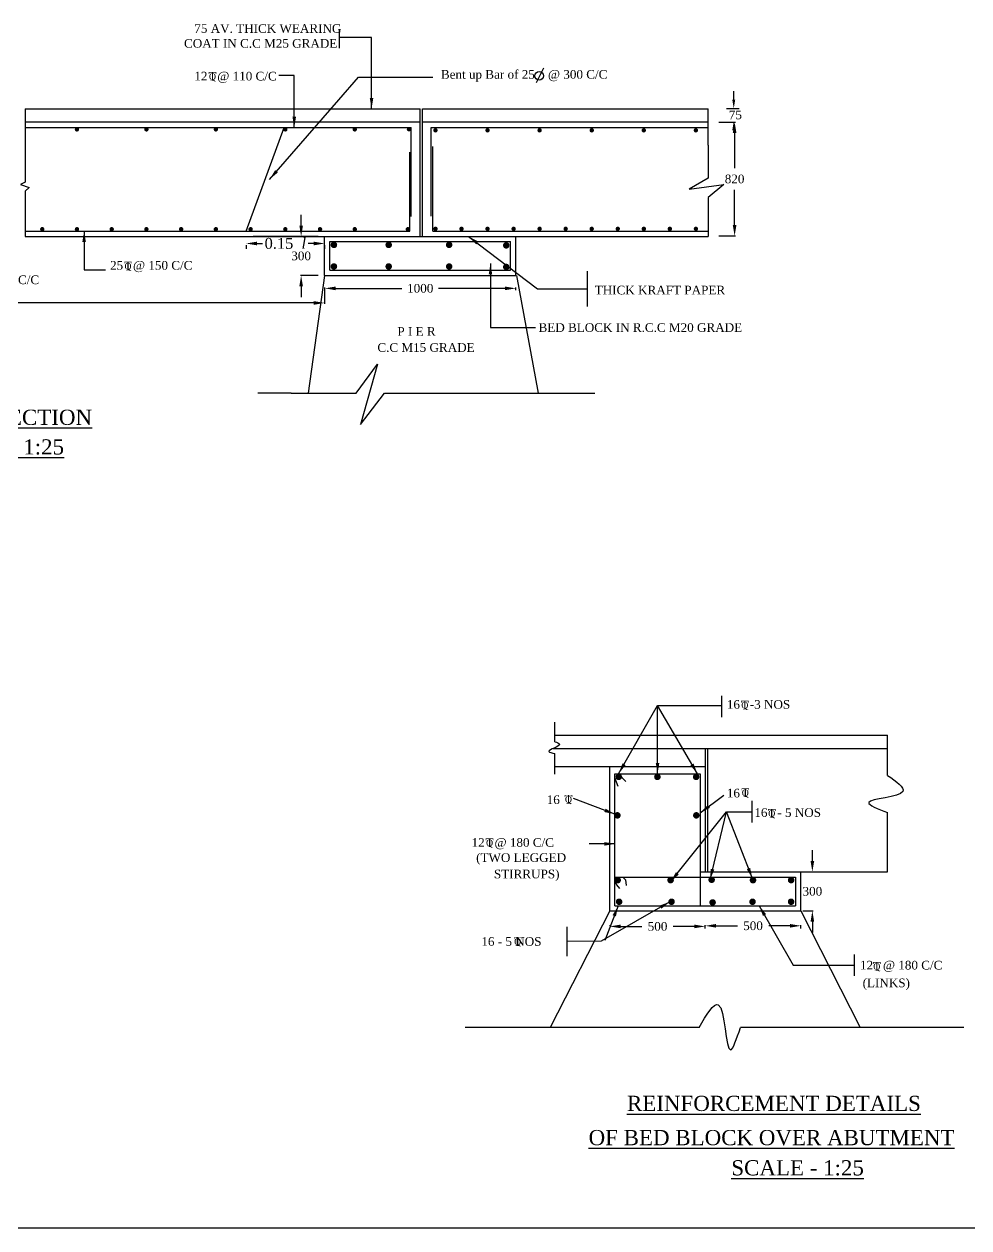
# Model space of a CAD drawing. Header units: millimetres. Extents: x 455 to 1347, y 855 to 1915.
# Drawn here: x 737.9 to 955.6, y 854.6 to 1131.8 of the extents above; entities that cross this region are included whole.
import ezdxf

# ---------------------------------------------------------------- set-up
doc = ezdxf.new("R2010")
doc.units = ezdxf.units.MM
doc.styles.add('ROMANS', font='romans')
doc.styles.get("Standard").update_dxf_attribs({"font": 'times.ttf'})
doc.styles.add('TIMES NEW ROMAN', font='times.ttf')
doc.dimstyles.new('ISO-25', dxfattribs={"dimtxt": 2.5, "dimasz": 2.5, "dimexe": 1.25, "dimexo": 2, "dimtad": 0, "dimtih": 1, "dimtoh": 1, "dimlfac": 100, "dimtxsty": 'TIMES NEW ROMAN', "dimcen": 2.5, "dimadec": 0, "dimazin": 0, "dimtfac": 1, "dimtmove": 0, "dimatfit": 3, "dimfxl": 1, "dimarcsym": 0})
doc.dimstyles.get("Standard").update_dxf_attribs({"dimtxt": 2, "dimasz": 2.5, "dimexe": 0.18, "dimexo": 0.18, "dimgap": 1.5, "dimtad": 0, "dimtih": 1, "dimtoh": 1, "dimdec": 0, "dimlfac": 100, "dimzin": 0, "dimdsep": 46, "dimtxsty": 'ROMANS', "dimcen": 0.09, "dimadec": 0, "dimazin": 0, "dimtfac": 1, "dimtdec": 0, "dimtofl": 0, "dimtmove": 1, "dimatfit": 1, "dimfxl": 1, "dimtolj": 1, "dimtzin": 0, "dimarcsym": 0})

# ---------------------------------------------------------------- blocks, each defined once
blk = doc.blocks.new('*D59')
at = {"color": 0, "lineweight": -2, "transparency": 16777216}
for p, q in [((872.89, 924.11), (872.89, 924.18)), ((875.39, 924), (880.3, 924)), ((892.39, 924), (887.49, 924)), ((894.89, 924.11), (894.89, 924.18))]:
    blk.add_line(p, q, dxfattribs=at)
at = {"color": 0, "transparency": 16777216}
for points in [[(875.39, 924.42), (875.39, 923.59), (872.89, 924)], [(892.39, 924.42), (892.39, 923.59), (894.89, 924)]]:
    blk.add_solid(points, dxfattribs=at)
at = {"layer": 'Defpoints', "color": 0, "transparency": 16777216}
for p in [(872.89, 924), (872.89, 923.93), (894.89, 923.93)]:
    blk.add_point(p, dxfattribs=at)
at = {"color": 0, "transparency": 16777216, "insert": (883.89, 924), "char_height": 2, "attachment_point": 5}
blk.add_mtext('\\A1;500', dxfattribs=at)
blk = doc.blocks.new('*D60')
at = {"color": 0, "lineweight": -2, "transparency": 16777216}
for p, q in [((807.22, 1069.39), (807.22, 1071.14)), ((809.72, 1070.96), (824.99, 1070.96)), ((848.72, 1070.96), (833.45, 1070.96)), ((851.22, 1070.56), (851.22, 1071.14))]:
    blk.add_line(p, q, dxfattribs=at)
at = {"color": 0, "transparency": 16777216}
for points in [[(809.72, 1071.38), (809.72, 1070.54), (807.22, 1070.96)], [(848.72, 1071.38), (848.72, 1070.54), (851.22, 1070.96)]]:
    blk.add_solid(points, dxfattribs=at)
at = {"layer": 'Defpoints', "color": 0, "transparency": 16777216}
for p in [(807.22, 1070.96), (851.22, 1070.38), (807.22, 1069.21)]:
    blk.add_point(p, dxfattribs=at)
at = {"color": 0, "transparency": 16777216, "insert": (829.22, 1070.96), "char_height": 2, "attachment_point": 5}
blk.add_mtext('\\A1;1000', dxfattribs=at)
blk = doc.blocks.new('*D76')
at = {"color": 0, "lineweight": -2, "transparency": 16777216}
for p, q in [((623.62, 1068.83), (623.62, 1067.42)), ((626.12, 1067.6), (711.09, 1067.6)), ((804.69, 1067.6), (719.71, 1067.6)), ((807.19, 1069.64), (807.19, 1067.42))]:
    blk.add_line(p, q, dxfattribs=at)
at = {"color": 0, "transparency": 16777216}
for points in [[(626.12, 1068.02), (626.12, 1067.18), (623.62, 1067.6)], [(804.69, 1068.02), (804.69, 1067.18), (807.19, 1067.6)]]:
    blk.add_solid(points, dxfattribs=at)
at = {"layer": 'Defpoints', "color": 0, "transparency": 16777216}
for p in [(623.62, 1069.01), (807.19, 1069.82), (807.19, 1067.6)]:
    blk.add_point(p, dxfattribs=at)
at = {"color": 0, "transparency": 16777216, "insert": (715.4, 1067.6), "char_height": 2, "attachment_point": 5}
blk.add_mtext('\\A1;8000', dxfattribs=at)
blk = doc.blocks.new('*D81')
at = {"color": 0, "lineweight": -2, "transparency": 16777216}
for p, q in [((801.78, 1085.42), (801.78, 1087.92)), ((805.71, 1082.92), (801.6, 1082.92)), ((805.71, 1073.92), (801.6, 1073.92)), ((801.78, 1071.42), (801.78, 1068.92))]:
    blk.add_line(p, q, dxfattribs=at)
at = {"color": 0, "transparency": 16777216}
for points in [[(801.37, 1085.42), (802.2, 1085.42), (801.78, 1082.92)], [(801.37, 1071.42), (802.2, 1071.42), (801.78, 1073.92)]]:
    blk.add_solid(points, dxfattribs=at)
at = {"layer": 'Defpoints', "color": 0, "transparency": 16777216}
for p in [(805.89, 1082.92), (801.78, 1073.92), (805.89, 1073.92)]:
    blk.add_point(p, dxfattribs=at)
at = {"color": 0, "transparency": 16777216, "insert": (801.78, 1078.42), "char_height": 2, "attachment_point": 5}
blk.add_mtext('\\A1;300', dxfattribs=at)
blk = doc.blocks.new('*D82')
at = {"color": 0, "lineweight": -2, "transparency": 16777216}
for p, q in [((894.89, 923.49), (894.89, 924.32)), ((897.39, 924.14), (902.3, 924.14)), ((914.39, 924.14), (909.49, 924.14)), ((916.89, 923.49), (916.89, 924.32))]:
    blk.add_line(p, q, dxfattribs=at)
at = {"color": 0, "transparency": 16777216}
for points in [[(897.39, 924.56), (897.39, 923.72), (894.89, 924.14)], [(914.39, 924.56), (914.39, 923.72), (916.89, 924.14)]]:
    blk.add_solid(points, dxfattribs=at)
at = {"layer": 'Defpoints', "color": 0, "transparency": 16777216}
for p in [(894.89, 924.14), (894.89, 923.31), (916.89, 923.31)]:
    blk.add_point(p, dxfattribs=at)
at = {"color": 0, "transparency": 16777216, "insert": (905.89, 924.14), "char_height": 2, "attachment_point": 5}
blk.add_mtext('\\A1;500', dxfattribs=at)
blk = doc.blocks.new('*D83')
at = {"color": 0, "lineweight": -2, "transparency": 16777216}
for p, q in [((919.56, 939.08), (919.56, 941.58)), ((917.37, 936.58), (919.74, 936.58)), ((917.37, 927.58), (919.74, 927.58)), ((919.56, 925.08), (919.56, 922.58))]:
    blk.add_line(p, q, dxfattribs=at)
at = {"color": 0, "transparency": 16777216}
for points in [[(919.14, 939.08), (919.98, 939.08), (919.56, 936.58)], [(919.14, 925.08), (919.98, 925.08), (919.56, 927.58)]]:
    blk.add_solid(points, dxfattribs=at)
at = {"layer": 'Defpoints', "color": 0, "transparency": 16777216}
for p in [(917.19, 936.58), (919.56, 936.58), (917.19, 927.58)]:
    blk.add_point(p, dxfattribs=at)
at = {"color": 0, "transparency": 16777216, "insert": (919.56, 932.08), "char_height": 2, "attachment_point": 5}
blk.add_mtext('\\A1;300', dxfattribs=at)
blk = doc.blocks.new('*D84')
at = {"color": 0, "lineweight": -2, "transparency": 16777216}
for p, q in [((898.01, 1109.27), (901.82, 1109.27)), ((901.64, 1106.77), (901.64, 1098.67)), ((901.64, 1085.53), (901.64, 1093.63)), ((898.01, 1083.03), (901.82, 1083.03))]:
    blk.add_line(p, q, dxfattribs=at)
at = {"color": 0, "transparency": 16777216}
for points in [[(901.23, 1106.77), (902.06, 1106.77), (901.64, 1109.27)], [(901.23, 1085.53), (902.06, 1085.53), (901.64, 1083.03)]]:
    blk.add_solid(points, dxfattribs=at)
at = {"layer": 'Defpoints', "color": 0, "transparency": 16777216}
for p in [(897.83, 1109.27), (897.83, 1083.03), (901.64, 1083.03)]:
    blk.add_point(p, dxfattribs=at)
at = {"color": 0, "transparency": 16777216, "insert": (901.64, 1096.15), "char_height": 2, "attachment_point": 5}
blk.add_mtext('\\A1;820', dxfattribs=at)
blk = doc.blocks.new('*D99')
at = {"color": 0, "lineweight": -2, "transparency": 16777216}
for p, q in [((789.1, 1080.92), (789.1, 1080.04)), ((791.6, 1081.29), (792.88, 1081.29)), ((804.69, 1081.29), (803.4, 1081.29)), ((807.19, 1080.92), (807.19, 1080.04))]:
    blk.add_line(p, q, dxfattribs=at)
at = {"color": 0, "transparency": 16777216}
for points in [[(791.6, 1081.71), (791.6, 1080.87), (789.1, 1081.29)], [(804.69, 1081.71), (804.69, 1080.87), (807.19, 1081.29)]]:
    blk.add_solid(points, dxfattribs=at)
at = {"layer": 'Defpoints', "color": 0, "transparency": 16777216}
for p in [(789.1, 1082.92), (807.19, 1082.92), (789.1, 1081.29)]:
    blk.add_point(p, dxfattribs=at)
at = {"color": 0, "transparency": 16777216, "insert": (798.14, 1081.29), "char_height": 2.5, "attachment_point": 5, "style": 'TIMES NEW ROMAN'}
blk.add_mtext('0.15  {\\fTimes New Roman|b0|i1|c0|p18;l}', dxfattribs=at)

msp = doc.modelspace()

# ---------------------------------------------------------------- linework, layer by layer
for p, q in [((810.54801, 1130.69042), (810.54801, 1126.25688)), ((857.6451, 1121.67635), (855.91952, 1118.30662)), ((810.48287, 1114.40647), (814.99267, 1119.57993)), ((814.99267, 1119.57993), (832.09009, 1119.57993)), ((901.44372, 1114.38591), (901.44372, 1116.38591)), ((738.21823, 1112.31977), (829.22217, 1112.31977)), ((738.21823, 1112.31977), (738.21823, 1095.4161)), ((829.22217, 1082.91977), (829.22217, 1112.31977)), ((829.70217, 1112.31977), (895.57803, 1112.31977)), ((829.70217, 1082.91977), (829.70217, 1112.31977)), ((895.57803, 1103.91977), (895.57803, 1112.31977)), ((899.76661, 1112.38591), (902.69372, 1112.38591)), ((738.21823, 1109.31977), (829.22217, 1109.31977)), ((829.70217, 1109.31977), (895.57803, 1109.31977)), ((738.21823, 1107.97333), (827.1338, 1107.97333)), ((789.09745, 1084.11977), (797.88674, 1107.97333)), ((827.1338, 1087.499), (827.1338, 1107.97333)), ((831.70217, 1107.97333), (895.57803, 1107.97333)), ((831.70217, 1087.57502), (831.70217, 1107.97333)), ((832.14976, 1096.39977), (832.14976, 1103.62151)), ((895.57803, 1103.91977), (895.57803, 1096.32011)), ((826.83493, 1096.39977), (826.83493, 1102.35132)), ((738.21823, 1095.4161), (737.1162, 1094.88986)), ((826.83493, 1084.11977), (826.83493, 1096.39977)), ((832.14976, 1084.11977), (832.14976, 1096.39977)), ((895.57803, 1096.32011), (891.1595, 1093.80472)), ((737.1162, 1094.88986), (739.14417, 1094.18821)), ((739.14417, 1094.18821), (738.21823, 1093.31114)), ((738.21823, 1093.31114), (738.21823, 1082.91977)), ((891.1595, 1093.80472), (899.13465, 1094.8528)), ((899.13465, 1094.8528), (895.57803, 1091.91818)), ((895.57803, 1091.91818), (895.57803, 1082.91977)), ((738.21823, 1084.11977), (826.83493, 1084.11977)), ((738.21823, 1082.91977), (895.57803, 1082.91977)), ((805.71012, 1082.91977), (790.71012, 1082.91977)), ((807.18808, 1073.91977), (807.18808, 1082.91977)), ((808.38808, 1081.71977), (850.04151, 1081.71977)), ((808.38808, 1075.11977), (808.38808, 1081.71977)), ((832.14976, 1084.11977), (895.57803, 1084.11977)), ((850.04151, 1075.11977), (850.04151, 1081.71977)), ((851.24151, 1073.91977), (851.24151, 1082.91977)), ((807.14481, 1073.91977), (803.39316, 1046.81998)), ((807.22217, 1073.91977), (851.22217, 1073.91977)), ((808.38808, 1075.11977), (850.04151, 1075.11977)), ((851.37525, 1073.91977), (856.36799, 1046.81998)), ((867.7615, 1066.81006), (867.7615, 1074.92231)), ((814.4768, 1046.81998), (819.35182, 1053.53087)), ((819.35182, 1053.53087), (815.45181, 1039.57781)), ((799.46217, 1046.81998), (791.79772, 1046.81998)), ((799.46217, 1046.81998), (814.4768, 1046.81998)), ((815.45181, 1039.57781), (820.97682, 1046.81998)), ((820.97682, 1046.81998), (859.46217, 1046.81998)), ((859.46217, 1046.81998), (869.44765, 1046.81998)), ((898.69332, 972.18622), (898.69332, 977.12803)), ((860.22195, 966.552), (860.22195, 971.03074)), ((860.22195, 968.06822), (936.8793, 968.06822)), ((936.8793, 958.79108), (936.8793, 968.06822)), ((859.8139, 964.95758), (936.8793, 964.95758)), ((894.89469, 964.95758), (894.89469, 936.57978)), ((895.41132, 964.95758), (895.41132, 936.57978)), ((860.22195, 959.03255), (860.22195, 963.82737)), ((860.22195, 960.81006), (894.89469, 960.81006)), ((872.87597, 927.57978), (872.87597, 960.81006)), ((874.00478, 958.33347), (874.72478, 956.2801)), ((874.08703, 959.15325), (893.69469, 959.15325)), ((874.08703, 928.77978), (874.08703, 959.15325)), ((874.92649, 959.16692), (876.56329, 957.36965)), ((893.69469, 959.15325), (893.69469, 928.77978)), ((905.71088, 947.95594), (905.71088, 952.89776)), ((899.77428, 950.42685), (905.71088, 950.42685)), ((936.8793, 936.57978), (936.8793, 950.22971)), ((872.88703, 927.57978), (872.88703, 936.57978)), ((874.08703, 935.37978), (915.66342, 935.37978)), ((874.08703, 934.55075), (874.39707, 933.54672)), ((875.88565, 935.37978), (876.50589, 934.6995)), ((876.50589, 934.6995), (876.69197, 933.39797)), ((893.69469, 936.57978), (936.8793, 936.57978)), ((915.66342, 935.37978), (915.66342, 928.77978)), ((916.86342, 927.57978), (916.86342, 936.57978)), ((874.39707, 933.54672), (875.15377, 932.70382)), ((872.88703, 927.57978), (859.17357, 900.71974)), ((872.87597, 927.57978), (916.86342, 927.57978)), ((874.08703, 928.77978), (915.66342, 928.77978)), ((916.86342, 927.57978), (930.57689, 900.71974)), ((862.99131, 923.88705), (862.99131, 917.16149)), ((915.1655, 915.07906), (929.25167, 915.07906)), ((929.25167, 912.60815), (929.25167, 917.54997)), ((893.48792, 900.71974), (839.55182, 900.71974)), ((954.47551, 900.71974), (902.98444, 900.71974)), ((454.88122, 854.55897), (1344.88122, 854.55897))]:
    msp.add_line(p, q)
for points, const_width in [([(749.88674, 1107.57589, 1), (750.38674, 1107.57589, 1)], 0.5), ([(765.88674, 1107.57589, 1), (766.38674, 1107.57589, 1)], 0.5), ([(781.88674, 1107.57589, 1), (782.38674, 1107.57589, 1)], 0.5), ([(797.88674, 1107.57589, 1), (798.38674, 1107.57589, 1)], 0.5), ([(813.88674, 1107.57589, 1), (814.38674, 1107.57589, 1)], 0.5), ([(826.37697, 1107.59175, 1), (826.87697, 1107.59175, 1)], 0.5), ([(832.47544, 1107.35713, 1), (832.97544, 1107.35713, 1)], 0.5), ([(844.47544, 1107.35713, 1), (844.97544, 1107.35713, 1)], 0.5), ([(856.47544, 1107.35713, 1), (856.97544, 1107.35713, 1)], 0.5), ([(868.47544, 1107.35713, 1), (868.97544, 1107.35713, 1)], 0.5), ([(880.47544, 1107.35713, 1), (880.97544, 1107.35713, 1)], 0.5), ([(892.47544, 1107.35713, 1), (892.97544, 1107.35713, 1)], 0.5), ([(741.88674, 1084.58747, 1), (742.38674, 1084.58747, 1)], 0.5), ([(749.88674, 1084.58747, 1), (750.38674, 1084.58747, 1)], 0.5), ([(757.88674, 1084.58747, 1), (758.38674, 1084.58747, 1)], 0.5), ([(765.88674, 1084.58747, 1), (766.38674, 1084.58747, 1)], 0.5), ([(773.88674, 1084.58747, 1), (774.38674, 1084.58747, 1)], 0.5), ([(781.88674, 1084.58747, 1), (782.38674, 1084.58747, 1)], 0.5), ([(789.88674, 1084.58747, 1), (790.38674, 1084.58747, 1)], 0.5), ([(797.88674, 1084.58747, 1), (798.38674, 1084.58747, 1)], 0.5), ([(805.88674, 1084.58747, 1), (806.38674, 1084.58747, 1)], 0.5), ([(813.88674, 1084.58747, 1), (814.38674, 1084.58747, 1)], 0.5), ([(826.12187, 1084.58747, 1), (826.62187, 1084.58747, 1)], 0.5), ([(832.47544, 1084.6738, 1), (832.97544, 1084.6738, 1)], 0.5), ([(838.47544, 1084.6738, 1), (838.97544, 1084.6738, 1)], 0.5), ([(844.47544, 1084.6738, 1), (844.97544, 1084.6738, 1)], 0.5), ([(850.47544, 1084.6738, 1), (850.97544, 1084.6738, 1)], 0.5), ([(856.47544, 1084.6738, 1), (856.97544, 1084.6738, 1)], 0.5), ([(862.47544, 1084.6738, 1), (862.97544, 1084.6738, 1)], 0.5), ([(868.47544, 1084.6738, 1), (868.97544, 1084.6738, 1)], 0.5), ([(874.47544, 1084.6738, 1), (874.97544, 1084.6738, 1)], 0.5), ([(880.47544, 1084.6738, 1), (880.97544, 1084.6738, 1)], 0.5), ([(886.47544, 1084.6738, 1), (886.97544, 1084.6738, 1)], 0.5), ([(892.47544, 1084.6738, 1), (892.97544, 1084.6738, 1)], 0.5), ([(808.95823, 1080.97685, 1), (809.70823, 1080.97685, 1)], 0.75), ([(821.57901, 1080.97685, 1), (822.32901, 1080.97685, 1)], 0.75), ([(835.50316, 1080.97685, 1), (836.25316, 1080.97685, 1)], 0.75), ([(848.6586, 1080.86136, 1), (849.4086, 1080.86136, 1)], 0.75), ([(808.95823, 1075.99924, 1), (809.70823, 1075.99924, 1)], 0.75), ([(821.57901, 1075.99924, 1), (822.32901, 1075.99924, 1)], 0.75), ([(835.50316, 1075.99924, 1), (836.25316, 1075.99924, 1)], 0.75), ([(848.6586, 1075.88375, 1), (849.4086, 1075.88375, 1)], 0.75), ([(874.57493, 958.44186, 1), (875.32493, 958.44186, 1)], 0.75), ([(883.48334, 958.44186, 1), (884.23334, 958.44186, 1)], 0.75), ([(892.40189, 958.44186, 1), (893.15189, 958.44186, 1)], 0.75), ([(874.26846, 949.58234, 1), (875.01846, 949.58234, 1)], 0.75), ([(892.44553, 949.58234, 1), (893.19553, 949.58234, 1)], 0.75), ([(874.32928, 934.65914, 1), (875.07928, 934.65914, 1)], 0.75), ([(886.52177, 934.65914, 1), (887.27177, 934.65914, 1)], 0.75), ([(895.98057, 934.74566, 1), (896.73057, 934.74566, 1)], 0.75), ([(905.5039, 934.65914, 1), (906.2539, 934.65914, 1)], 0.75), ([(914.28051, 934.65914, 1), (915.03051, 934.65914, 1)], 0.75), ([(874.65718, 929.68152, 1), (875.40718, 929.68152, 1)], 0.75), ([(886.74038, 929.68152, 1), (887.49038, 929.68152, 1)], 0.75), ([(896.19917, 929.52978, 1), (896.94917, 929.52978, 1)], 0.75), ([(905.3946, 929.68152, 1), (906.1446, 929.68152, 1)], 0.75), ([(914.28051, 929.68152, 1), (915.03051, 929.68152, 1)], 0.75)]:
    msp.add_lwpolyline(points, format="xyb", close=True, dxfattribs=dict(const_width=const_width))
msp.add_circle((856.64075, 1119.901), 0.98993)
for points in [[(860.22195, 966.552), (861.29294, 965.97229), (858.85569, 964.29114), (860.22195, 963.82737)], [(936.8793, 958.79108), (940.42309, 955.08887), (932.54793, 952.5436), (936.8793, 950.22971)], [(893.48792, 900.71974), (897.88875, 905.97051), (900.66821, 895.55803), (902.98444, 900.71974)]]:
    msp.add_spline(points, degree=3)
for points in [[(901.11039, 1114.38591), (901.77706, 1114.38591), (901.44372, 1112.38591)], [(901.11039, 1107.38591), (901.77706, 1107.38591), (901.44372, 1109.38591)]]:
    msp.add_solid(points)

# ---------------------------------------------------------------- texts
for s, height, p in [('75 AV. THICK WEARING', 2, (777.16411, 1129.80864)), ('COAT IN C.C M25 GRADE', 2, (774.79615, 1126.38007)), ('12   @ 110 C/C', 2, (777.17348, 1118.84283)), ('T ', 2, (780.43398, 1118.76624)), ('Q', 1.5, (780.53609, 1118.99064)), ('Bent up Bar of 25    @ 300 C/C', 2, (833.97759, 1119.24223)), ('25   @ 150 C/C', 2, (757.75761, 1075.26475)), ('T ', 2, (760.96884, 1075.08959)), ('Q', 1.5, (761.07095, 1075.31399)), ('12   @ 110 C/C', 2, (722.45174, 1071.93668)), ('THICK KRAFT PAPER ', 2, (869.41993, 1069.56822)), ('P I E R', 2, (823.96055, 1060.03894)), ('BED BLOCK IN R.C.C M20 GRADE', 2, (856.47164, 1060.93504)), ('C.C M15 GRADE', 2, (819.35182, 1056.33801)), ('%%ULONGITUDINAL SECTION', 3.5, (690.04402, 1039.5147)), ('%%USCALE - 1:25', 3.5, (716.61001, 1032.69587)), ('16   -3 NOS', 2, (899.85518, 974.13636)), ('T ', 2, (903.07665, 973.97653)), ('Q', 1.5, (903.17876, 974.20093)), ('16   ', 2, (858.35087, 952.1974)), ('T ', 2, (862.44489, 952.30348)), ('Q', 1.5, (862.547, 952.52788)), ('16  ', 2, (899.85518, 953.71044)), ('T ', 2, (903.17801, 953.81651)), ('Q', 1.5, (903.28012, 954.04091)), ('16   - 5 NOS ', 2, (906.19071, 949.22397)), ('T ', 2, (909.28604, 949.05954)), ('Q', 1.5, (909.38815, 949.28393)), ('12   @ 180 C/C', 2, (841.04416, 942.33634)), ('T ', 2, (844.27143, 942.26448)), ('Q', 1.5, (844.37354, 942.48888)), ('(TWO LEGGED', 2, (842.10449, 938.85637)), ('STIRRUPS)', 2, (846.19433, 935.07379)), ('16 - 5 NOS ', 2, (843.30322, 919.53567)), ('T ', 2, (850.75121, 919.52409)), ('Q', 1.5, (850.85332, 919.74849)), ('12   @ 180 C/C', 2, (930.53158, 914.08083)), ('T ', 2, (933.48227, 913.81228)), ('Q', 1.5, (933.58438, 914.03668)), ('(LINKS)', 2, (931.13749, 909.99565)), ('%%UREINFORCEMENT DETAILS', 3.5, (876.85145, 881.49714)), ('%%UOF BED BLOCK OVER ABUTMENT', 3.5, (868.00711, 873.61319)), ('%%USCALE - 1:25', 3.5, (900.88131, 866.65989))]:
    msp.add_text(s, height=height).set_placement(p)
at = {"insert": (901.81674, 1110.90412), "char_height": 2, "attachment_point": 5}
msp.add_mtext('\\A1;75', dxfattribs=at)

# ---------------------------------------------------------------- dimensions: what is measured, and where the dimension line sits
for base, p1, p2, text, picture, middle in [((901.64364, 1083.02554), (897.8309, 1109.27057), (897.8309, 1083.02554), '820', '*D84', (901.64364, 1096.14805)), ((801.78481, 1073.91977), (805.89012, 1082.91977), (805.89012, 1073.91977), '300', '*D81', (801.78481, 1078.41977)), ((919.56094, 936.57978), (917.18508, 927.57978), (917.18508, 936.57978), '300', '*D83', (919.56094, 932.07978))]:
    dim = msp.add_linear_dim(base=base, p1=p1, p2=p2, angle=90, text=text, dimstyle='Standard', override={"dimscale": 1, "dimtxsty": 'Standard'})
    dim.commit()
    dim.dimension.update_dxf_attribs({"geometry": picture, "text_midpoint": middle})
dim = msp.add_linear_dim(base=(789.09745, 1081.28859), p1=(807.18808, 1082.91977), p2=(789.09745, 1082.91977), text='0.15  {\\fTimes New Roman|b0|i1|c0|p18;l}', dimstyle='ISO-25')
dim.commit()
dim.dimension.update_dxf_attribs({"geometry": '*D99', "text_midpoint": (798.14277, 1081.28859)})
for base, p1, p2, text, picture, middle in [((807.22217, 1070.96057), (851.22217, 1070.37717), (807.22217, 1069.21037), '1000', '*D60', (829.22217, 1070.96057)), ((807.18808, 1067.59855), (623.61844, 1069.01193), (807.18808, 1069.82166), '8000', '*D76', (715.40326, 1067.59855)), ((872.89469, 924.00194), (894.89469, 923.93463), (872.89469, 923.93463), '500', '*D59', (883.89469, 924.00194)), ((894.89469, 924.1404), (916.89469, 923.30963), (894.89469, 923.30963), '500', '*D82', (905.89469, 924.1404))]:
    dim = msp.add_linear_dim(base=base, p1=p1, p2=p2, text=text, dimstyle='Standard', override={"dimscale": 1, "dimtxsty": 'Standard'})
    dim.commit()
    dim.dimension.update_dxf_attribs({"geometry": picture, "text_midpoint": middle})

# ---------------------------------------------------------------- leaders
for points in [[(817.99916, 1112.31977), (817.99916, 1128.72428), (810.51717, 1128.72428)], [(800.1963, 1107.97333), (800.1963, 1119.99362), (796.62973, 1119.99362)], [(794.48287, 1096.05194), (810.48287, 1114.40647)], [(751.781, 1084.11977), (751.781, 1075.22492), (756.74026, 1075.22492)], [(840.3577, 1082.91977), (856.21885, 1070.83138), (867.7615, 1070.83138)], [(845.39753, 1076.65893), (845.39753, 1061.93741), (855.76523, 1061.93741)], [(874.92649, 959.16692), (883.89086, 974.88987)], [(883.89086, 959.15325), (883.89086, 974.88987), (898.69332, 974.88987)], [(893.071, 959.15325), (883.89086, 974.88987)], [(893.69469, 950.1558), (899.19214, 954.24098)], [(874.08703, 949.85319), (864.52333, 953.48447)], [(886.89677, 934.28414), (899.77428, 950.42685)], [(895.98057, 934.74566), (899.77428, 950.42685)], [(905.74351, 935.00884), (899.77428, 950.42685)], [(874.12613, 943.01443), (868.12628, 943.01443)], [(886.74038, 929.68152), (870.87411, 920.60629), (862.99131, 920.52427)], [(874.81551, 928.77978), (871.73755, 920.75279)], [(907.29035, 928.77978), (915.1655, 915.07906)]]:
    msp.add_leader(points, dimstyle='Standard', override={"dimscale": 1, "dimtxsty": 'Standard'})

doc.saveas('drawing.dxf')
